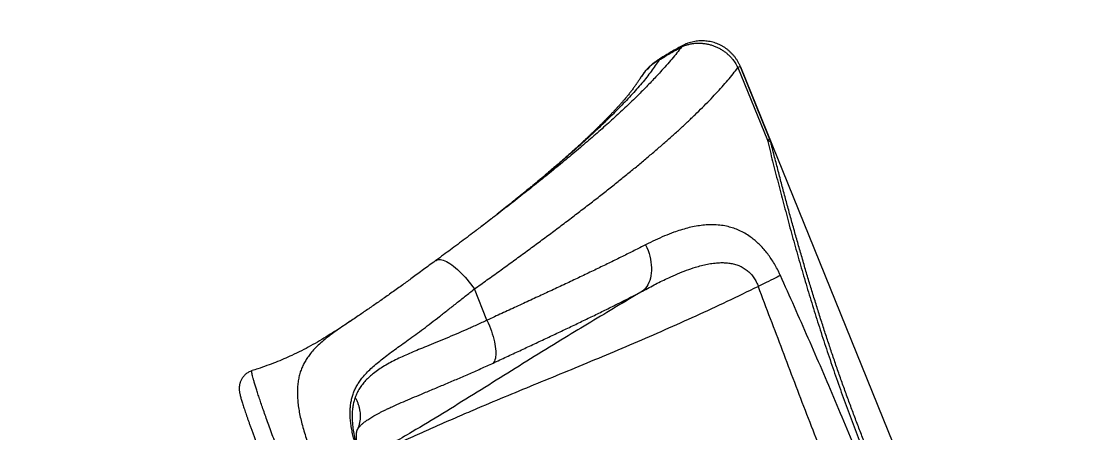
# Model space of a CAD drawing. Header units: millimetres. Extents: x -10881 to 8954, y -8695 to 5624.
# Drawn here: x 4592 to 6331, y -2808 to -2128 of the extents above; entities that cross this region are included whole.
import ezdxf

# ---------------------------------------------------------------- set-up
doc = ezdxf.new("R2010")
doc.units = ezdxf.units.MM
for name, color, linetype in [('DIKOM_ОБЪЕКТ', 7, 'Continuous'), ('DIKOM_РАЗМЕР_ЗОНА', 7, 'Continuous'), ('DIKOM_РАЗМЕР_ОБЪЕКТА', 7, 'Continuous')]:
    doc.layers.add(name, color=color, linetype=linetype)
doc.styles.add('style1', font='arial.ttf', dxfattribs={"width": 0.8})
doc.dimstyles.new('1-50', dxfattribs={"dimtxt": 300, "dimasz": 200, "dimexe": 100, "dimexo": 0, "dimgap": 100, "dimtad": 1, "dimtxsty": 'style1', "dimcen": 200, "dimclrd": 7, "dimclre": 7, "dimclrt": 7, "dimadec": 1, "dimazin": 2, "dimtfac": 1, "dimtmove": 0, "dimatfit": 2, "dimfxl": 0, "dimlwd": 25, "dimlwe": 18, "dimarcsym": 0})

# ---------------------------------------------------------------- blocks, each defined once
blk = doc.blocks.new('*D10')
at = {"layer": 'Defpoints', "color": 0, "transparency": 16777216}
for p in [(-7152.7, 2730.8), (7385.2, 911.3), (7385.2, -7693.8)]:
    blk.add_point(p, dxfattribs=at)
at = {"layer": 'DIKOM_РАЗМЕР_ОБЪЕКТА', "color": 7, "lineweight": 18, "transparency": 16777216}
for p, q in [((-7152.7, 2730.8), (-7152.7, -7793.8)), ((7385.2, 911.3), (7385.2, -7793.8))]:
    blk.add_line(p, q, dxfattribs=at)
at = {"layer": 'DIKOM_РАЗМЕР_ОБЪЕКТА', "color": 7, "lineweight": 25, "transparency": 16777216}
blk.add_line((-6952.7, -7693.8), (7185.2, -7693.8), dxfattribs=at)
at = {"layer": 'DIKOM_РАЗМЕР_ОБЪЕКТА', "color": 7, "transparency": 16777216}
for points in [[(-6952.7, -7660.4), (-6952.7, -7727.1), (-7152.7, -7693.8)], [(7185.2, -7660.4), (7185.2, -7727.1), (7385.2, -7693.8)]]:
    blk.add_solid(points, dxfattribs=at)
at = {"layer": 'DIKOM_РАЗМЕР_ОБЪЕКТА', "color": 7, "transparency": 16777216, "insert": (116.2, -7440.6), "char_height": 300, "attachment_point": 5, "style": 'style1'}
blk.add_mtext('14500', dxfattribs=at)
blk = doc.blocks.new('*D12')
at = {"layer": 'Defpoints', "color": 0, "transparency": 16777216}
for p in [(-9113.3, 3014), (8954.2, 2756.5), (8954.2, -8594.5)]:
    blk.add_point(p, dxfattribs=at)
at = {"layer": 'DIKOM_РАЗМЕР_ЗОНА', "color": 7, "lineweight": 18, "transparency": 16777216}
for p, q in [((-9113.3, 3014), (-9113.3, -8694.5)), ((8954.2, 2756.5), (8954.2, -8694.5))]:
    blk.add_line(p, q, dxfattribs=at)
at = {"layer": 'DIKOM_РАЗМЕР_ЗОНА', "color": 7, "lineweight": 25, "transparency": 16777216}
blk.add_line((-8913.3, -8594.5), (8754.2, -8594.5), dxfattribs=at)
at = {"layer": 'DIKOM_РАЗМЕР_ЗОНА', "color": 7, "transparency": 16777216}
for points in [[(-8913.3, -8561.2), (-8913.3, -8627.8), (-9113.3, -8594.5)], [(8754.2, -8561.2), (8754.2, -8627.8), (8954.2, -8594.5)]]:
    blk.add_solid(points, dxfattribs=at)
at = {"layer": 'DIKOM_РАЗМЕР_ЗОНА', "color": 7, "transparency": 16777216, "insert": (-79.6, -8341.3), "char_height": 300, "attachment_point": 5, "style": 'style1'}
blk.add_mtext('18000', dxfattribs=at)

msp = doc.modelspace()

# ---------------------------------------------------------------- linework, layer by layer
at = {"layer": 'DIKOM_ОБЪЕКТ', "color": 7, "linetype": 'Continuous', "lineweight": 15}
for p, q in [((5646.832, -2191.708), (5646.867, -2191.686)), ((5776.962, -2204.459), (5825.658, -2324.584)), ((5829.615, -2323.104), (5780.919, -2202.979)), ((5780.919, -2202.979), (6297.301, -3476.809)), ((5618.139, -2217.996), (5617.583, -2218.83)), ((5617.606, -2218.845), (5617.86, -2218.441)), ((5362.085, -2621.817), (5341.178, -2570.241)), ((4973.795, -2705.26), (4973.802, -2705.26)), ((5200.224, -2767.108), (5201.269, -2766.627))]:
    msp.add_line(p, q, dxfattribs=at)
at = {"layer": 'DIKOM_ОБЪЕКТ', "color": 7, "linetype": 'Continuous', "lineweight": 15, "flags": 128}
for points in [[(5825.658, -2324.584), (5827.501, -2325.309), (5829.033, -2326.15), (5830.242, -2327.103), (5831.122, -2328.159), (5831.664, -2329.312), (5831.729, -2329.54)], [(5624.368, -2497.216), (5626.459, -2501.902), (5628.312, -2506.657), (5629.917, -2511.453), (5631.266, -2516.267), (5632.351, -2521.071), (5633.167, -2525.84), (5633.708, -2530.547), (5633.973, -2535.169), (5633.96, -2539.679), (5633.668, -2544.053), (5633.1, -2548.267), (5632.258, -2552.3), (5631.147, -2556.129), (5629.773, -2559.732), (5628.143, -2563.092), (5626.267, -2566.19), (5624.154, -2569.008), (5621.816, -2571.533), (5619.265, -2573.749)], [(5277.79, -2523.152), (5278.173, -2522.888), (5279.657, -2522.14), (5281.341, -2521.679), (5283.214, -2521.508), (5285.269, -2521.628), (5287.494, -2522.038), (5289.879, -2522.736), (5292.411, -2523.719), (5295.078, -2524.982), (5297.866, -2526.518), (5300.762, -2528.32), (5303.751, -2530.378), (5306.818, -2532.683), (5309.947, -2535.223), (5313.123, -2537.985), (5316.33, -2540.955), (5319.552, -2544.118), (5322.773, -2547.459), (5325.977, -2550.96), (5329.146, -2554.605), (5332.267, -2558.375), (5335.323, -2562.25), (5338.298, -2566.212), (5341.178, -2570.241)], [(5847.08, -2547.803), (5844.491, -2549.193), (5841.613, -2550.7), (5838.461, -2552.314), (5835.054, -2554.029), (5831.409, -2555.833), (5827.547, -2557.717), (5823.489, -2559.671), (5819.258, -2561.683), (5814.878, -2563.744), (5810.371, -2565.84)], [(5362.085, -2621.817), (5364.093, -2626.339), (5365.981, -2630.885), (5367.74, -2635.431), (5369.361, -2639.956), (5370.837, -2644.437), (5372.159, -2648.851), (5373.321, -2653.176), (5374.317, -2657.39), (5375.143, -2661.473), (5375.794, -2665.404), (5376.266, -2669.163), (5376.558, -2672.732), (5376.669, -2676.092), (5376.596, -2679.226), (5376.342, -2682.12), (5375.907, -2684.759), (5375.293, -2687.129), (5374.503, -2689.218), (5373.542, -2691.017), (5372.414, -2692.515)]]:
    msp.add_lwpolyline(points, dxfattribs=at)
at = {"layer": 'DIKOM_ОБЪЕКТ', "color": 7, "linetype": 'Continuous', "lineweight": 15}
for centre, radius, start, end in [((5685.759, -2168.877), 2.389, 182.803976, 213.521487), ((5686.57, -2263.964), 82.422, 118.838849, 146.473892), ((5797.939, -2254.51), 54.269, 108.277841, 112.739089), ((5846.634, -2374.633), 54.268, 108.277753, 112.739143), ((5783.277, -2341.888), 50, 14.3033, 22.066548)]:
    msp.add_arc(centre, radius, start, end, dxfattribs=at)
for points, knots in [([(5683.767, -2170.197), (5681.237, -2173.49), (5676.171, -2180.082), (5667.695, -2190.327), (5658.629, -2200.814), (5647.376, -2213.32), (5636.325, -2225.141), (5625.606, -2236.23), (5617.242, -2244.685), (5608.56, -2253.27), (5599.562, -2261.987), (5590.267, -2270.821), (5580.621, -2279.824), (5570.629, -2288.992), (5560.287, -2298.328), (5549.665, -2307.773), (5538.748, -2317.341), (5527.546, -2327.026), (5516.055, -2336.833), (5504.299, -2346.744), (5492.443, -2356.624), (5480.512, -2366.459), (5468.518, -2376.249), (5456.302, -2386.125), (5443.85, -2396.102), (5431.174, -2406.172), (5418.272, -2416.339), (5405.172, -2426.586), (5391.797, -2436.981), (5378.14, -2447.527), (5367.622, -2455.616), (5361.634, -2460.186), (5360.345, -2461.17)], [0, 0, 0, 0, 0.04161617, 0.08331646, 0.12505649, 0.16686853, 0.22951301, 0.26087656, 0.29223987, 0.32375037, 0.35526089, 0.38682752, 0.41839419, 0.45055002, 0.4827059, 0.51491874, 0.54713158, 0.579518, 0.61190438, 0.64435003, 0.67679569, 0.70794941, 0.73910314, 0.77031006, 0.80151698, 0.83288543, 0.86425386, 0.89567694, 0.9271, 0.95915176, 0.99120355, 1, 1, 1, 1]), ([(5683.4, -2169.047), (5680.462, -2170.67), (5673.468, -2174.534), (5662.196, -2181.154), (5652.836, -2186.78), (5647.501, -2190.106), (5646.478, -2190.745)], [0, 0, 0, 0, 0.23511359, 0.55964199, 0.91548654, 1, 1, 1, 1]), ([(5646.867, -2191.686), (5646.867, -2191.686), (5652.897, -2187.911), (5665.072, -2180.526), (5677.533, -2173.641), (5683.767, -2170.197)], [0, 0, 0, 0, 0.0000014, 0.49974781, 1, 1, 1, 1]), ([(5780.914, -2202.986), (5780.892, -2202.925), (5780.329, -2201.392), (5778.944, -2198.491), (5776.748, -2194.307), (5774.225, -2190.281), (5771.442, -2186.439), (5768.429, -2182.84), (5765.206, -2179.484), (5761.769, -2176.358), (5758.097, -2173.452), (5754.24, -2170.811), (5750.253, -2168.469), (5746.156, -2166.42), (5741.927, -2164.648), (5737.545, -2163.149), (5733.051, -2161.946), (5728.521, -2161.059), (5723.978, -2160.483), (5719.419, -2160.206), (5714.805, -2160.23), (5710.155, -2160.561), (5705.537, -2161.202), (5700.988, -2162.144), (5696.525, -2163.376), (5692.114, -2164.897), (5687.784, -2166.748), (5684.861, -2168.13), (5683.432, -2168.967), (5683.372, -2169.002)], [0, 0, 0, 0, 0.00167142, 0.0419635, 0.08238472, 0.12306325, 0.16389265, 0.20416413, 0.24354701, 0.28332475, 0.32342917, 0.36376053, 0.40331034, 0.44211836, 0.48136291, 0.52100807, 0.56100315, 0.60079438, 0.63950697, 0.67856548, 0.71805109, 0.75795485, 0.79823614, 0.83773452, 0.8772107, 0.91712245, 0.9574624, 0.99820598, 1, 1, 1, 1]), ([(5683.767, -2170.197), (5685.471, -2169.459), (5688.891, -2167.978), (5694.311, -2166.29), (5699.935, -2165.016), (5705.74, -2164.223), (5711.653, -2163.922), (5717.666, -2164.13), (5723.745, -2164.865), (5729.63, -2166.103), (5735.246, -2167.778), (5740.589, -2169.839), (5745.823, -2172.351), (5750.716, -2175.202), (5755.23, -2178.316), (5759.381, -2181.645), (5763.316, -2185.301), (5767.813, -2190.163), (5772.64, -2196.441), (5775.513, -2201.771), (5776.962, -2204.459)], [0, 0, 0, 0, 0.05236788, 0.10509387, 0.15895359, 0.21320724, 0.26757575, 0.32235407, 0.3784368, 0.43497445, 0.48603956, 0.53745003, 0.58995075, 0.64282883, 0.69017946, 0.73780662, 0.78629821, 0.83508635, 0.916824, 1, 1, 1, 1]), ([(5646.255, -2190.79), (5646.226, -2190.808), (5644.661, -2191.779), (5641.678, -2193.849), (5637.407, -2197.049), (5633.396, -2200.422), (5629.646, -2203.934), (5626.031, -2207.704), (5622.657, -2211.711), (5620.284, -2214.761), (5619.163, -2216.458), (5618.995, -2216.712)], [0, 0, 0, 0, 0.00266113, 0.14597908, 0.28734261, 0.42545635, 0.56092395, 0.69424842, 0.83890684, 0.97590559, 1, 1, 1, 1]), ([(5646.832, -2191.708), (5646.682, -2191.399), (5646.403, -2190.821), (5646.434, -2190.737), (5646.448, -2190.699)], [0, 0, 0, 0, 0.53509828, 1, 1, 1, 1]), ([(5341.178, -2570.241), (5348.173, -2565.268), (5362.166, -2555.32), (5382.807, -2540.493), (5403.225, -2525.72), (5423.38, -2511.022), (5443.26, -2496.409), (5462.945, -2481.824), (5482.412, -2467.283), (5501.63, -2452.79), (5520.482, -2438.419), (5538.945, -2424.172), (5556.998, -2410.061), (5574.375, -2396.287), (5591.076, -2382.853), (5607.107, -2369.755), (5622.689, -2356.809), (5637.8, -2344.023), (5652.425, -2331.403), (5666.616, -2318.893), (5680.345, -2306.505), (5693.586, -2294.25), (5706.258, -2282.191), (5718.344, -2270.338), (5729.826, -2258.695), (5740.624, -2247.318), (5750.744, -2236.2), (5760.171, -2225.363), (5768.993, -2214.746), (5774.304, -2207.89), (5776.962, -2204.459)], [0, 0, 0, 0, 0.035008062, 0.070022885, 0.105030978, 0.140284291, 0.17554447, 0.210797791, 0.246823415, 0.282856358, 0.318881984, 0.355174074, 0.391473642, 0.427765743, 0.462794697, 0.497830362, 0.532859325, 0.568132307, 0.603412129, 0.638685121, 0.674726284, 0.71077473, 0.746815904, 0.783122057, 0.819435642, 0.855741799, 0.891733841, 0.927798331, 0.963862824, 1, 1, 1, 1]), ([(5646.814, -2191.764), (5644.665, -2194.882), (5640.371, -2201.114), (5633.547, -2210.602), (5626.24, -2220.258), (5618.288, -2230.137), (5609.484, -2240.306), (5599.971, -2250.714), (5590.032, -2261.276), (5578.748, -2272.915), (5565.996, -2285.671), (5551.627, -2299.592), (5536.595, -2313.733), (5520.91, -2328.087), (5503.973, -2343.206), (5485.737, -2359.11), (5466.159, -2375.812), (5445.93, -2392.722), (5425.11, -2409.813), (5403.665, -2427.097), (5388.301, -2439.359), (5379.949, -2445.918), (5379.091, -2446.592)], [0, 0, 0, 0, 0.04437479, 0.08868001, 0.13289658, 0.17703348, 0.22113523, 0.2652341, 0.3093049, 0.35333333, 0.40860673, 0.46377855, 0.51883255, 0.57375853, 0.62857265, 0.68964407, 0.75060639, 0.81144125, 0.87212823, 0.93265923, 0.99308136, 1, 1, 1, 1]), ([(5646.814, -2191.764), (5646.824, -2191.746), (5646.837, -2191.724), (5646.833, -2191.711), (5646.832, -2191.708)], [0, 0, 0, 0, 0.77863247, 1, 1, 1, 1]), ([(5617.81, -2218.409), (5617.376, -2219.074), (5616.298, -2220.722), (5614.655, -2223.213), (5612.971, -2225.746), (5611.542, -2227.874), (5610.367, -2229.609), (5609.396, -2231.029), (5607.758, -2233.408), (5605.279, -2236.943), (5602.478, -2240.796), (5600.24, -2243.775), (5598.619, -2245.889), (5596.932, -2248.048), (5595.046, -2250.404), (5593.058, -2252.824), (5591.055, -2255.2), (5588.757, -2257.87), (5585.945, -2261.075), (5582.563, -2264.857), (5579.001, -2268.782), (5575.459, -2272.628), (5571.897, -2276.445), (5568.237, -2280.317), (5564.786, -2283.921), (5561.595, -2287.218), (5558.505, -2290.382), (5555.218, -2293.715), (5552.143, -2296.802), (5549.503, -2299.431), (5547.397, -2301.516), (5545.523, -2303.362), (5543.607, -2305.24), (5541.371, -2307.421), (5538.658, -2310.05), (5535.601, -2312.994), (5532.339, -2316.109), (5529.021, -2319.255), (5525.125, -2322.922), (5520.808, -2326.949), (5515.924, -2331.461), (5510.736, -2336.21), (5505.062, -2341.353), (5499.1, -2346.701), (5493.244, -2351.905), (5487.513, -2356.956), (5480.772, -2362.848), (5472.899, -2369.663), (5465.867, -2375.681), (5460.96, -2379.85), (5458.356, -2382.055), (5456.044, -2384.008), (5453.98, -2385.747), (5451.904, -2387.492), (5449.495, -2389.513), (5446.482, -2392.032), (5442.797, -2395.104), (5438.426, -2398.732), (5433.353, -2402.922), (5427.561, -2407.681), (5421.031, -2413.015), (5413.74, -2418.934), (5405.668, -2425.445), (5396.784, -2432.563), (5387.875, -2439.659), (5381.86, -2444.41), (5379.134, -2446.563)], [0, 0, 0, 0, 0.01028776, 0.02553725, 0.03883441, 0.04999304, 0.05926751, 0.06668299, 0.07355002, 0.09967388, 0.12806119, 0.1421099, 0.15290408, 0.16587016, 0.18157043, 0.19545016, 0.20859124, 0.22207113, 0.2390951, 0.25806291, 0.27817875, 0.29587964, 0.31313335, 0.33214236, 0.35003572, 0.36302618, 0.37738573, 0.39313111, 0.40808098, 0.41878861, 0.42815373, 0.43571832, 0.44314523, 0.45284066, 0.46427791, 0.47741748, 0.49099746, 0.50442673, 0.51770459, 0.5376691, 0.55530475, 0.57424867, 0.59669973, 0.61869525, 0.63960247, 0.65977334, 0.67944908, 0.7099978, 0.74050907, 0.75003099, 0.75860188, 0.76615268, 0.77268274, 0.77873745, 0.78631518, 0.79596881, 0.80769934, 0.82150779, 0.83739515, 0.8553622, 0.87540946, 0.89753817, 0.92175233, 0.94805792, 0.97646313, 1, 1, 1, 1]), ([(5825.658, -2324.584), (5828.527, -2336.144), (5834.266, -2359.267), (5843.149, -2394.162), (5852.286, -2429.233), (5861.724, -2464.475), (5871.487, -2499.865), (5881.604, -2535.377), (5892.102, -2570.988), (5903.004, -2606.677), (5914.311, -2642.371), (5926.064, -2678.11), (5938.28, -2713.866), (5950.922, -2749.487), (5963.968, -2784.878), (5977.609, -2820.533), (5991.92, -2856.556), (6006.913, -2892.912), (6022.366, -2929.06), (6039.014, -2966.67), (6056.927, -3005.683), (6076.139, -3046.036), (6095.828, -3086.029), (6115.939, -3125.63), (6136.555, -3165.065), (6157.64, -3204.324), (6179.135, -3243.415), (6200.848, -3282.091), (6222.704, -3320.382), (6237.335, -3345.572), (6244.649, -3358.165)], [0, 0, 0, 0, 0.03297273, 0.06594857, 0.0989209, 0.13202002, 0.16512283, 0.19822152, 0.23144123, 0.26466997, 0.2978981, 0.331117, 0.36452984, 0.39794261, 0.43098921, 0.46403578, 0.49854555, 0.53306699, 0.56758855, 0.60209849, 0.64150131, 0.6809275, 0.72036309, 0.75979228, 0.79919762, 0.83934341, 0.87950828, 0.91968174, 0.95985075, 1, 1, 1, 1]), ([(6245.655, -3350.607), (6245.024, -3349.508), (6240.363, -3341.391), (6231.737, -3326.245), (6219.844, -3305.26), (6208.103, -3284.366), (6196.507, -3263.543), (6185.038, -3242.747), (6173.724, -3222.018), (6162.566, -3201.348), (6151.567, -3180.732), (6140.73, -3160.167), (6130.057, -3139.646), (6119.549, -3119.167), (6109.209, -3098.723), (6099.037, -3078.311), (6089.035, -3057.924), (6079.205, -3037.559), (6069.546, -3017.209), (6060.074, -2996.898), (6050.772, -2976.594), (6041.625, -2956.266), (6032.613, -2935.868), (6023.747, -2915.422), (6015.043, -2894.962), (6006.514, -2874.517), (5998.162, -2854.089), (5989.961, -2833.619), (5981.896, -2813.071), (5973.957, -2792.423), (5966.154, -2771.701), (5958.486, -2750.904), (5950.95, -2730.029), (5943.546, -2709.076), (5936.297, -2688.111), (5929.195, -2667.108), (5922.217, -2646.022), (5915.323, -2624.744), (5908.509, -2603.264), (5901.774, -2581.598), (5895.122, -2559.761), (5888.554, -2537.77), (5882.071, -2515.642), (5875.675, -2493.398), (5869.368, -2471.058), (5863.152, -2448.643), (5857.027, -2426.176), (5850.994, -2403.678), (5845.023, -2381.055), (5839.077, -2358.212), (5834.636, -2340.997), (5832.198, -2331.42), (5831.72, -2329.542)], [0, 0, 0, 0, 0.00353898, 0.02615606, 0.04846273, 0.07045564, 0.09239443, 0.11413187, 0.1356884, 0.15707061, 0.17828537, 0.1993398, 0.22024123, 0.24099719, 0.26161535, 0.28210352, 0.30246958, 0.32272151, 0.34286734, 0.36291641, 0.38279173, 0.40266897, 0.42255393, 0.44241262, 0.46221839, 0.48194581, 0.50157208, 0.52115267, 0.54083356, 0.56053675, 0.58026855, 0.60003519, 0.6198429, 0.63969791, 0.65960483, 0.67937333, 0.69927937, 0.7193797, 0.7396666, 0.76013166, 0.7807654, 0.80155723, 0.82249545, 0.8435672, 0.86475852, 0.88605431, 0.9074384, 0.92889356, 0.95041375, 0.97229926, 0.99456828, 1, 1, 1, 1]), ([(5379.156, -2446.547), (5379.156, -2446.546), (5379.156, -2446.543), (5378.577, -2446.998), (5377.24, -2448.048), (5375.654, -2449.291), (5373.196, -2451.213), (5370.042, -2453.669), (5366.323, -2456.553), (5362.832, -2459.249), (5359.394, -2461.893), (5356.171, -2464.364), (5353.989, -2466.028), (5352.931, -2466.835)], [0, 0, 0, 0, 0.03061301, 0.06574325, 0.11890076, 0.17150719, 0.25307886, 0.39525892, 0.52400802, 0.66045803, 0.77354818, 0.89020066, 1, 1, 1, 1]), ([(5360.345, -2461.17), (5356.945, -2463.771), (5352.277, -2467.343), (5347.528, -2470.946), (5346.237, -2471.925)], [0, 0, 0, 0, 0.72819749, 1, 1, 1, 1]), ([(5847.08, -2547.803), (5846.217, -2545.93), (5843.912, -2540.926), (5839.773, -2533.036), (5834.604, -2524.309), (5829.071, -2516.064), (5823.198, -2508.338), (5817.01, -2501.22), (5810.557, -2494.714), (5803.928, -2488.88), (5796.484, -2483.21), (5788.204, -2477.963), (5779.102, -2473.349), (5769.93, -2469.744), (5760.086, -2466.899), (5749.572, -2464.96), (5738.401, -2464.031), (5727.233, -2464.119), (5716.032, -2465.114), (5704.788, -2466.925), (5693.497, -2469.483), (5682.201, -2472.709), (5669.529, -2476.989), (5655.453, -2482.518), (5639.961, -2489.403), (5629.565, -2494.612), (5624.368, -2497.216)], [0, 0, 0, 0, 0.01778127, 0.04749602, 0.07735118, 0.10721304, 0.13693698, 0.16718883, 0.19755358, 0.22794191, 0.25822602, 0.29774429, 0.33739698, 0.37709598, 0.41667761, 0.46450305, 0.51242737, 0.56038942, 0.60826642, 0.65668231, 0.70514157, 0.7536145, 0.80204907, 0.86801799, 0.93401938, 1, 1, 1, 1]), ([(5346.351, -2471.848), (5345.703, -2472.341), (5341.032, -2475.898), (5332.208, -2482.567), (5319.872, -2491.857), (5307.844, -2500.866), (5295.917, -2509.733), (5286.03, -2517.043), (5279.861, -2521.587), (5277.748, -2523.143)], [0, 0, 0, 0, 0.029281185, 0.210958759, 0.392857805, 0.574818784, 0.737380977, 0.910074546, 1, 1, 1, 1]), ([(5624.368, -2497.216), (5618.083, -2500.418), (5605.511, -2506.823), (5586.002, -2516.55), (5565.989, -2526.39), (5545.438, -2536.351), (5524.382, -2546.435), (5502.717, -2556.703), (5480.455, -2567.158), (5457.611, -2577.807), (5434.328, -2588.596), (5410.621, -2599.531), (5386.541, -2610.602), (5370.237, -2618.079), (5362.085, -2621.817)], [0, 0, 0, 0, 0.0816502, 0.16331812, 0.24496836, 0.32726305, 0.40957583, 0.4918706, 0.5762001, 0.66054896, 0.74487852, 0.82991241, 0.91496609, 1, 1, 1, 1]), ([(5277.708, -2523.039), (5277.305, -2523.337), (5273.627, -2526.05), (5266.746, -2531.108), (5257.087, -2538.198), (5247.549, -2545.182), (5238.664, -2551.677), (5230.418, -2557.703), (5222.376, -2563.545), (5214.016, -2569.579), (5205.395, -2575.756), (5196.929, -2581.776), (5188.615, -2587.639), (5180.451, -2593.347), (5172.433, -2598.904), (5164.557, -2604.31), (5156.817, -2609.572), (5148.662, -2615.054), (5140.281, -2620.655), (5134.567, -2624.479), (5131.825, -2626.314)], [0, 0, 0, 0, 0.00749573, 0.06834912, 0.1291897, 0.18987751, 0.25030469, 0.30035968, 0.35065305, 0.4089351, 0.46686488, 0.5244873, 0.58185991, 0.63903971, 0.69608308, 0.75304581, 0.80998304, 0.86717129, 0.93625511, 1, 1, 1, 1]), ([(5619.265, -2573.749), (5626.476, -2569.84), (5640.898, -2562.021), (5660.195, -2552.578), (5677.173, -2545.012), (5691.839, -2539.173), (5704.951, -2534.704), (5716.486, -2531.433), (5726.463, -2529.154), (5736.521, -2527.5), (5745.769, -2526.704), (5754.144, -2526.664), (5761.687, -2527.248), (5769.267, -2528.574), (5776.706, -2530.779), (5782.721, -2533.443), (5787.319, -2536.104), (5791.436, -2538.919), (5796.109, -2542.876), (5800.248, -2547.47), (5803.287, -2551.644), (5805.421, -2555.035), (5807.354, -2558.63), (5809.021, -2562.244), (5809.941, -2564.693), (5810.371, -2565.84)], [0, 0, 0, 0, 0.11017393, 0.22033748, 0.29444366, 0.36856978, 0.44264958, 0.49213682, 0.54161937, 0.59158608, 0.64154083, 0.67827581, 0.71500217, 0.75258966, 0.79015489, 0.82578393, 0.84391726, 0.8620476, 0.89185143, 0.92242525, 0.93816125, 0.95389674, 0.96982193, 0.98587301, 1, 1, 1, 1]), ([(6104.805, -3183.694), (6098.211, -3165.549), (6085.024, -3129.259), (6064.931, -3074.9), (6044.55, -3020.616), (6023.968, -2966.846), (6003.154, -2913.617), (5982.061, -2860.937), (5960.483, -2808.429), (5938.464, -2756.05), (5916.067, -2703.805), (5893.333, -2651.676), (5870.343, -2599.671), (5854.834, -2565.092), (5847.08, -2547.803)], [0, 0, 0, 0, 0.08449462, 0.16898884, 0.25351404, 0.33803857, 0.42063, 0.50322058, 0.58589429, 0.66856884, 0.75140887, 0.8342495, 0.91712456, 1, 1, 1, 1]), ([(5156.328, -2861.276), (5155.191, -2858.286), (5152.916, -2852.303), (5149.627, -2843.032), (5146.458, -2833.452), (5143.515, -2823.604), (5140.987, -2813.983), (5138.897, -2804.531), (5137.296, -2795.288), (5136.225, -2786.244), (5135.734, -2777.482), (5135.851, -2769.222), (5136.549, -2761.469), (5137.785, -2754.172), (5139.597, -2747.125), (5142.008, -2740.263), (5145.03, -2733.601), (5148.677, -2727.107), (5152.919, -2720.812), (5158.122, -2714.197), (5164.422, -2707.284), (5171.959, -2700.03), (5180.255, -2692.827), (5189.31, -2685.554), (5199.068, -2678.142), (5209.492, -2670.5), (5220.461, -2662.6), (5232.055, -2654.274), (5244.22, -2645.462), (5256.927, -2636.089), (5269.984, -2626.236), (5283.448, -2615.837), (5297.295, -2604.946), (5311.563, -2593.616), (5326.221, -2582.119), (5336.189, -2574.203), (5341.178, -2570.241)], [0, 0, 0, 0, 0.02204982, 0.0441219, 0.06993086, 0.0957394, 0.12171947, 0.14769909, 0.17427176, 0.20084398, 0.22764989, 0.25445551, 0.27923319, 0.30401087, 0.32899185, 0.35397304, 0.3795621, 0.40515161, 0.43093458, 0.45671812, 0.48867071, 0.52069604, 0.55292224, 0.58521034, 0.61815282, 0.65115507, 0.68433556, 0.71757717, 0.75209711, 0.78668963, 0.82150495, 0.85639565, 0.89211402, 0.92790637, 0.96391684, 1, 1, 1, 1]), ([(5163.531, -2848.546), (5163.601, -2848.514), (5164.157, -2848.259), (5167.52, -2846.721), (5176.306, -2842.704), (5190.068, -2836.421), (5210.942, -2826.918), (5236.195, -2815.51), (5265.771, -2802.314), (5295.237, -2789.343), (5324.629, -2776.595), (5360.568, -2761.262), (5403.124, -2743.493), (5452.328, -2723.234), (5502.375, -2702.704), (5553.259, -2681.641), (5604.896, -2659.865), (5656.504, -2637.526), (5707.998, -2614.458), (5759.35, -2590.683), (5793.365, -2574.121), (5810.371, -2565.84)], [0, 0, 0, 0, 0.00031796, 0.00252578, 0.01527677, 0.04027922, 0.06529196, 0.11084287, 0.15640628, 0.20198687, 0.24757368, 0.2931442, 0.36932734, 0.44551179, 0.52169544, 0.60134792, 0.68100228, 0.7606525, 0.84043399, 0.92022, 1, 1, 1, 1]), ([(5810.371, -2565.84), (5823.585, -2601.092), (5843.406, -2653.972), (5870.122, -2724.385), (5890.347, -2776.932), (5910.831, -2829.184), (5931.625, -2881.128), (5952.849, -2932.907), (5974.661, -2985.04), (5997.012, -3037.526), (6027.444, -3108.019), (6050.481, -3160.782), (6065.84, -3195.958)], [0, 0, 0, 0, 0.16609515, 0.2491493, 0.33220284, 0.4144209, 0.49663817, 0.57891327, 0.66118915, 0.74588555, 0.83058261, 1, 1, 1, 1]), ([(5619.265, -2573.749), (5605.001, -2582.26), (5576.472, -2599.282), (5533.589, -2624.986), (5488.157, -2652.388), (5440.324, -2681.795), (5390.075, -2713.166), (5339.744, -2744.615), (5289.179, -2775.845), (5244.453, -2802.85), (5208.152, -2824.017), (5186.479, -2836.138), (5173.539, -2843.185), (5167.999, -2846.165), (5164.702, -2847.923), (5163.61, -2848.504), (5163.531, -2848.546)], [0, 0, 0, 0, 0.094572678, 0.189149474, 0.283720856, 0.394954369, 0.506206486, 0.617469432, 0.728726737, 0.839964601, 0.9105451, 0.964274483, 0.979077408, 0.993071817, 0.999500076, 1, 1, 1, 1]), ([(5372.414, -2692.515), (5379.788, -2689.1), (5394.538, -2682.269), (5416.338, -2672.145), (5437.927, -2662.084), (5459.255, -2652.099), (5480.302, -2642.184), (5501.159, -2632.285), (5521.79, -2622.402), (5542.16, -2612.535), (5562.136, -2602.732), (5581.676, -2592.995), (5600.806, -2583.315), (5613.112, -2576.938), (5619.265, -2573.749)], [0, 0, 0, 0, 0.08164353, 0.16330419, 0.24494726, 0.32723005, 0.40953096, 0.49181353, 0.57614553, 0.66049731, 0.74482937, 0.82987945, 0.9149497, 1, 1, 1, 1]), ([(5137.313, -2622.66), (5133.7, -2625.104), (5125.792, -2630.453), (5113.25, -2638.659), (5099.575, -2647.313), (5085.334, -2655.915), (5070.563, -2664.306), (5055.264, -2672.379), (5040.466, -2679.563), (5026.203, -2685.928), (5012.48, -2691.584), (4998.125, -2697.001), (4985.153, -2701.545), (4976.937, -2704.129), (4973.76, -2705.127)], [0, 0, 0, 0, 0.07328867, 0.16036142, 0.25023334, 0.3419619, 0.43457788, 0.52793648, 0.62256306, 0.69974911, 0.77889256, 0.86073688, 0.94616282, 1, 1, 1, 1]), ([(5362.085, -2621.817), (5356.295, -2624.526), (5344.712, -2629.945), (5327.626, -2637.574), (5310.695, -2644.906), (5294.001, -2651.904), (5277.626, -2658.638), (5262.643, -2664.763), (5249.025, -2670.382), (5236.712, -2675.59), (5224.91, -2680.793), (5213.549, -2686.105), (5202.708, -2691.594), (5192.46, -2697.331), (5182.976, -2703.31), (5174.691, -2709.318), (5167.537, -2715.36), (5161.407, -2721.411), (5155.94, -2727.822), (5151.204, -2734.638), (5147.15, -2741.843), (5145.109, -2746.959), (5144.088, -2749.517)], [0, 0, 0, 0, 0.05658533, 0.11320624, 0.16979265, 0.22765392, 0.2855514, 0.34341374, 0.39167394, 0.43997768, 0.48827748, 0.53653231, 0.58639866, 0.63632849, 0.68624831, 0.73610097, 0.77954866, 0.82302225, 0.86646724, 0.91096785, 0.9555001, 1, 1, 1, 1]), ([(5131.839, -2626.336), (5129.555, -2627.866), (5123.261, -2632.081), (5113.813, -2638.607), (5103.392, -2646.133), (5093.798, -2653.592), (5085.028, -2661.122), (5077.199, -2668.763), (5070.755, -2676.095), (5065.521, -2683.119), (5061.297, -2689.814), (5057.672, -2696.782), (5054.632, -2704.091), (5052.199, -2711.762), (5050.373, -2719.834), (5049.171, -2728.284), (5048.59, -2737.117), (5048.622, -2746.326), (5049.255, -2755.93), (5050.481, -2765.943), (5052.298, -2776.425), (5054.698, -2787.368), (5057.677, -2798.788), (5061.198, -2810.617), (5064.981, -2822.054), (5068.859, -2832.972), (5071.498, -2839.901), (5072.818, -2843.367)], [0, 0, 0, 0, 0.026325167, 0.072516582, 0.118816029, 0.166265054, 0.213816914, 0.261662924, 0.309602513, 0.347567391, 0.385531996, 0.423697889, 0.46186349, 0.500684464, 0.539505208, 0.578569569, 0.617633759, 0.656610101, 0.695650475, 0.734884972, 0.774184584, 0.814216604, 0.854316182, 0.894617297, 0.934984668, 0.967475727, 1, 1, 1, 1]), ([(5201.269, -2766.627), (5204.07, -2765.328), (5211.395, -2761.929), (5223.859, -2756.482), (5238.509, -2750.222), (5254.699, -2743.445), (5272.435, -2736.046), (5291.765, -2727.938), (5311.494, -2719.568), (5331.554, -2710.898), (5351.861, -2701.937), (5365.566, -2695.654), (5372.414, -2692.515)], [0, 0, 0, 0, 0.05652061, 0.147848, 0.23918834, 0.33046675, 0.44190982, 0.55352601, 0.66523116, 0.77693723, 0.88855553, 1, 1, 1, 1]), ([(4973.78, -2705.214), (4973.205, -2705.39), (4971.641, -2705.869), (4969.223, -2706.981), (4966.573, -2708.482), (4964.144, -2710.214), (4961.946, -2712.125), (4959.992, -2714.181), (4958.29, -2716.339), (4956.843, -2718.553), (4955.646, -2720.776), (4954.688, -2722.96), (4953.948, -2725.065), (4953.398, -2727.064), (4953.008, -2728.941), (4952.751, -2730.694), (4952.598, -2732.332), (4952.529, -2733.873), (4952.529, -2735.341), (4952.588, -2736.759), (4952.699, -2738.162), (4952.864, -2739.59), (4953.09, -2741.109), (4953.404, -2742.838), (4953.88, -2745.072), (4954.539, -2747.75), (4955.373, -2750.815), (4956.283, -2753.947), (4957.288, -2757.255), (4958.403, -2760.802), (4959.642, -2764.634), (4960.974, -2768.662), (4962.402, -2772.905), (4963.935, -2777.387), (4965.569, -2782.105), (4967.309, -2787.068), (4969.155, -2792.283), (4971.11, -2797.756), (4973.168, -2803.472), (4975.332, -2809.437), (4977.597, -2815.642), (4979.97, -2822.103), (4982.445, -2828.802), (4985.012, -2835.719), (4987.666, -2842.834), (4990.411, -2850.161), (4993.249, -2857.706), (4996.186, -2865.484), (4999.215, -2873.477), (5002.334, -2881.678), (5005.543, -2890.088), (5008.842, -2898.71), (5012.223, -2907.517), (5015.684, -2916.51), (5019.224, -2925.681), (5022.85, -2935.051), (5026.555, -2944.603), (5030.326, -2954.303), (5034.151, -2964.118), (5038.031, -2974.05), (5041.974, -2984.125), (5045.988, -2994.358), (5050.069, -3004.74), (5054.206, -3015.246), (5058.4, -3025.875), (5062.652, -3036.633), (5066.953, -3047.493), (5071.298, -3058.443), (5075.684, -3069.48), (5080.119, -3080.617), (5084.598, -3091.85), (5089.11, -3103.144), (5093.642, -3114.468), (5098.183, -3125.799), (5102.738, -3137.145), (5107.317, -3148.532), (5111.929, -3159.984), (5116.574, -3171.499), (5121.246, -3183.062), (5125.939, -3194.66), (5130.647, -3206.276), (5135.363, -3217.894), (5140.081, -3229.498), (5144.793, -3241.071), (5149.493, -3252.597), (5154.176, -3264.06), (5158.834, -3275.447), (5163.466, -3286.751), (5168.088, -3298.012), (5172.707, -3309.248), (5177.325, -3320.463), (5181.925, -3331.617), (5186.499, -3342.69), (5191.041, -3353.665), (5195.54, -3364.517), (5199.998, -3375.253), (5204.414, -3385.869), (5208.79, -3396.369), (5213.12, -3406.739), (5217.403, -3416.978), (5221.641, -3427.09), (5225.836, -3437.079), (5229.978, -3446.92), (5234.063, -3456.606), (5238.09, -3466.133), (5242.062, -3475.511), (5245.974, -3484.723), (5249.813, -3493.742), (5253.569, -3502.545), (5257.242, -3511.13), (5260.841, -3519.519), (5264.368, -3527.717), (5267.82, -3535.715), (5271.19, -3543.5), (5274.479, -3551.073), (5277.689, -3558.437), (5280.813, -3565.576), (5283.845, -3572.478), (5286.787, -3579.147), (5289.644, -3585.594), (5292.414, -3591.813), (5295.086, -3597.782), (5297.654, -3603.485), (5300.113, -3608.909), (5302.475, -3614.086), (5304.743, -3619.02), (5306.919, -3623.712), (5308.995, -3628.148), (5310.975, -3632.332), (5312.862, -3636.271), (5314.662, -3639.977), (5316.372, -3643.436), (5318.001, -3646.668), (5319.567, -3649.699), (5321.105, -3652.587), (5322.693, -3655.445), (5324.216, -3658.021), (5325.575, -3660.128), (5326.691, -3661.716), (5327.614, -3662.938), (5328.566, -3664.106), (5329.565, -3665.235), (5330.639, -3666.349), (5331.815, -3667.459), (5333.122, -3668.573), (5334.588, -3669.688), (5336.241, -3670.794), (5338.101, -3671.868), (5340.178, -3672.875), (5342.471, -3673.773), (5344.961, -3674.516), (5347.615, -3675.062), (5350.39, -3675.374), (5353.24, -3675.428), (5356.221, -3675.199), (5359.278, -3674.658), (5362.322, -3673.752), (5364.547, -3672.904), (5365.696, -3672.278), (5365.933, -3672.149)], [0, 0, 0, 0, 0.00119851, 0.00325813, 0.00527994, 0.00726691, 0.0092214, 0.01114463, 0.0130366, 0.01489606, 0.01672122, 0.01851196, 0.02027337, 0.02201929, 0.02377393, 0.02556078, 0.02741958, 0.02939808, 0.03155343, 0.03395573, 0.03669509, 0.03989486, 0.04373856, 0.04853255, 0.05488932, 0.06457596, 0.07389033, 0.08254942, 0.0907906, 0.09951194, 0.10792917, 0.1161342, 0.12428845, 0.1323413, 0.14033794, 0.14829861, 0.15623964, 0.16417486, 0.17212095, 0.17999243, 0.18788996, 0.19580269, 0.20371248, 0.21159759, 0.21944043, 0.22722576, 0.23505115, 0.24288961, 0.25071856, 0.2585458, 0.26637791, 0.27422125, 0.28208624, 0.28989708, 0.29772612, 0.30558644, 0.313458, 0.32131593, 0.32913766, 0.33690573, 0.34467876, 0.35250226, 0.36031612, 0.3681279, 0.37594418, 0.38377098, 0.39161606, 0.39942847, 0.4072342, 0.41506979, 0.42291896, 0.43076304, 0.4385823, 0.4463619, 0.45410545, 0.46185631, 0.46963763, 0.47744456, 0.48527207, 0.49311488, 0.50096755, 0.50882452, 0.51667898, 0.52452457, 0.53235568, 0.54016684, 0.54795273, 0.55570826, 0.56344864, 0.57126065, 0.57909101, 0.58693224, 0.59477685, 0.60261532, 0.61044023, 0.61823307, 0.62604613, 0.63385044, 0.64164906, 0.6494496, 0.65725732, 0.66507962, 0.67293062, 0.68074651, 0.68858065, 0.69643934, 0.70430719, 0.71216555, 0.71999759, 0.72778751, 0.73558424, 0.74341309, 0.75123534, 0.75905878, 0.766889, 0.77473338, 0.78260356, 0.7904405, 0.7982845, 0.80616722, 0.81407018, 0.82197465, 0.82985752, 0.83770363, 0.84553207, 0.85345074, 0.86137767, 0.86932497, 0.87730695, 0.88534059, 0.89344923, 0.90167299, 0.90993009, 0.91839919, 0.92717487, 0.93649522, 0.9471073, 0.95480593, 0.95901094, 0.96259198, 0.96560328, 0.96819762, 0.97048934, 0.97256617, 0.9744978, 0.97634126, 0.97814337, 0.9799386, 0.98174556, 0.98358166, 0.98545095, 0.98734861, 0.98926635, 0.99119653, 0.99313371, 0.99527981, 0.99739138, 0.99946156, 1, 1, 1, 1]), ([(5365.898, -3672.083), (5365.845, -3672.141), (5365.646, -3672.354), (5364.939, -3671.862), (5363.771, -3670.575), (5362.215, -3668.339), (5360.306, -3665.228), (5358.064, -3661.273), (5355.512, -3656.525), (5352.663, -3651.02), (5349.485, -3644.701), (5345.961, -3637.523), (5342.094, -3629.485), (5337.876, -3620.57), (5333.336, -3610.833), (5328.542, -3600.421), (5323.521, -3589.396), (5318.287, -3577.794), (5312.78, -3565.485), (5306.972, -3552.404), (5300.874, -3538.571), (5294.482, -3523.976), (5287.84, -3508.722), (5281.052, -3493.043), (5274.146, -3477.01), (5267.115, -3460.611), (5259.88, -3443.656), (5252.436, -3426.136), (5244.827, -3408.151), (5237.031, -3389.649), (5229.073, -3370.685), (5221.064, -3351.527), (5213.055, -3332.297), (5205.032, -3312.964), (5196.907, -3293.317), (5188.68, -3273.351), (5180.401, -3253.186), (5172.046, -3232.764), (5163.646, -3212.156), (5155.676, -3192.532), (5148.182, -3174.016), (5141.149, -3156.587), (5134.129, -3139.134), (5127.121, -3121.657), (5120.158, -3104.238), (5113.227, -3086.842), (5106.346, -3069.517), (5099.249, -3051.592), (5091.98, -3033.163), (5084.556, -3014.27), (5077.258, -2995.625), (5070.057, -2977.15), (5062.978, -2958.91), (5056.029, -2940.923), (5049.269, -2923.336), (5042.797, -2906.416), (5036.626, -2890.195), (5030.734, -2874.621), (5025.055, -2859.517), (5019.591, -2844.89), (5014.38, -2830.839), (5009.412, -2817.333), (5004.71, -2804.432), (5000.339, -2792.317), (4996.314, -2781.033), (4992.628, -2770.561), (4989.239, -2760.785), (4986.137, -2751.673), (4983.339, -2743.272), (4980.856, -2735.61), (4978.712, -2728.759), (4976.934, -2722.816), (4975.513, -2717.766), (4974.441, -2713.58), (4973.707, -2710.213), (4973.304, -2707.641), (4973.279, -2705.985), (4973.451, -2705.2), (4973.738, -2705.25), (4973.795, -2705.26)], [0, 0, 0, 0, 0.00485319, 0.018120614, 0.031649251, 0.045202779, 0.058831814, 0.07248617, 0.085661135, 0.09885872, 0.112125065, 0.125414605, 0.138970182, 0.152550547, 0.166206255, 0.179887311, 0.193063306, 0.206262014, 0.219529632, 0.232820396, 0.24637659, 0.259957446, 0.273613223, 0.287294199, 0.300453423, 0.313635179, 0.326993135, 0.340351089, 0.353804316, 0.367257544, 0.38089398, 0.394555532, 0.407715844, 0.420898727, 0.434258215, 0.447617698, 0.4610727, 0.474527703, 0.488166438, 0.50183037, 0.513257745, 0.52469993, 0.536256625, 0.547813319, 0.559431695, 0.571050074, 0.582786235, 0.594538403, 0.60771578, 0.620915814, 0.634184651, 0.64747662, 0.661033874, 0.67461581, 0.688272706, 0.701954802, 0.71510982, 0.728287353, 0.741640943, 0.754994533, 0.768443273, 0.781892011, 0.795523816, 0.809180742, 0.822356899, 0.835555784, 0.848823753, 0.862114971, 0.875672688, 0.889255217, 0.902913065, 0.916596165, 0.929767696, 0.942961898, 0.956225258, 0.969511999, 0.983065594, 0.996644174, 1, 1, 1, 1]), ([(5144.088, -2749.517), (5143.329, -2751.872), (5141.811, -2756.585), (5140.315, -2764.047), (5139.366, -2771.851), (5139.025, -2780.028), (5139.262, -2788.566), (5140.128, -2798.203), (5141.781, -2809.034), (5144.353, -2821.134), (5147.676, -2833.752), (5151.716, -2846.889), (5156.375, -2860.497), (5159.935, -2869.874), (5161.714, -2874.561)], [0, 0, 0, 0, 0.07159792, 0.14323875, 0.21483825, 0.28794806, 0.36110053, 0.43421468, 0.5272981, 0.62045713, 0.71355292, 0.80901021, 0.90453168, 1, 1, 1, 1]), ([(5144.088, -2749.517), (5144.185, -2749.687), (5145.157, -2751.397), (5146.852, -2754.722), (5148.877, -2759.607), (5150.493, -2764.644), (5151.674, -2769.794), (5152.395, -2775.001), (5152.649, -2780.257), (5152.412, -2785.53), (5151.69, -2790.712), (5150.456, -2795.723), (5149.302, -2799.367), (5148.41, -2801.287), (5148.234, -2801.665)], [0, 0, 0, 0, 0.01030133, 0.10346783, 0.19723607, 0.29289536, 0.3892064, 0.48576178, 0.58298755, 0.68232769, 0.78239844, 0.87895332, 0.97617859, 1, 1, 1, 1]), ([(5147.838, -2802.691), (5148.015, -2802.353), (5148.429, -2801.562), (5148.922, -2800.767), (5149.384, -2800.078), (5150.105, -2799.097), (5150.993, -2798.002), (5152.212, -2796.638), (5153.677, -2795.146), (5155.433, -2793.51), (5157.437, -2791.788), (5159.702, -2789.981), (5162.225, -2788.104), (5165.037, -2786.139), (5168.129, -2784.103), (5171.557, -2781.971), (5175.282, -2779.774), (5179.315, -2777.511), (5183.669, -2775.178), (5188.348, -2772.775), (5193.381, -2770.296), (5197.352, -2768.391), (5199.716, -2767.304), (5200.21, -2767.077)], [0, 0, 0, 0, 0.03853112, 0.09028759, 0.13202512, 0.17175008, 0.22448423, 0.27443953, 0.32750908, 0.37859968, 0.42850686, 0.47783275, 0.5269922, 0.57446104, 0.62405579, 0.67379998, 0.72391357, 0.77458282, 0.82596635, 0.87820113, 0.93140644, 0.9856864, 1, 1, 1, 1]), ([(5162.229, -2875.8), (5162.104, -2875.482), (5161.143, -2873.013), (5159.509, -2868.592), (5157.36, -2862.6), (5155.435, -2856.928), (5153.715, -2851.566), (5152.204, -2846.529), (5150.895, -2841.819), (5149.794, -2837.495), (5148.856, -2833.407), (5148.068, -2829.513), (5147.424, -2825.797), (5146.938, -2822.375), (5146.598, -2819.256), (5146.389, -2816.449), (5146.295, -2813.956), (5146.298, -2811.779), (5146.378, -2809.921), (5146.52, -2808.294), (5146.731, -2806.749), (5146.992, -2805.402), (5147.251, -2804.391), (5147.476, -2803.671), (5147.644, -2803.195), (5147.904, -2802.503), (5148.139, -2801.949), (5148.255, -2801.675)], [0, 0, 0, 0, 0.00731926, 0.05674646, 0.10526573, 0.15280912, 0.19932208, 0.24476441, 0.28911108, 0.33233561, 0.37334501, 0.41746337, 0.46111287, 0.50423692, 0.5468109, 0.58883551, 0.6303397, 0.67138401, 0.7120649, 0.75256013, 0.79853418, 0.84558034, 0.89647256, 0.9301253, 0.95364306, 0.97705897, 1, 1, 1, 1])]:
    msp.add_open_spline(points, degree=3, knots=knots, dxfattribs=at)

# ---------------------------------------------------------------- dimensions: what is measured, and where the dimension line sits
at = {"layer": 'DIKOM_РАЗМЕР_ЗОНА'}
dim = msp.add_linear_dim(base=(8954.2, -8594.513), p1=(-9113.319, 3014.045), p2=(8954.2, 2756.48), text='18000', dimstyle='1-50', dxfattribs=at)
dim.commit()
dim.dimension.update_dxf_attribs({"geometry": '*D12', "text_midpoint": (-79.559, -8594.513), "dimtype": 160})
at = {"layer": 'DIKOM_РАЗМЕР_ОБЪЕКТА'}
dim = msp.add_linear_dim(base=(7385.217, -7693.766), p1=(-7152.73, 2730.795), p2=(7385.217, 911.281), text='14500', dimstyle='1-50', dxfattribs=at)
dim.commit()
dim.dimension.update_dxf_attribs({"geometry": '*D10', "text_midpoint": (116.244, -7693.766), "dimtype": 160})

doc.saveas('drawing.dxf')
